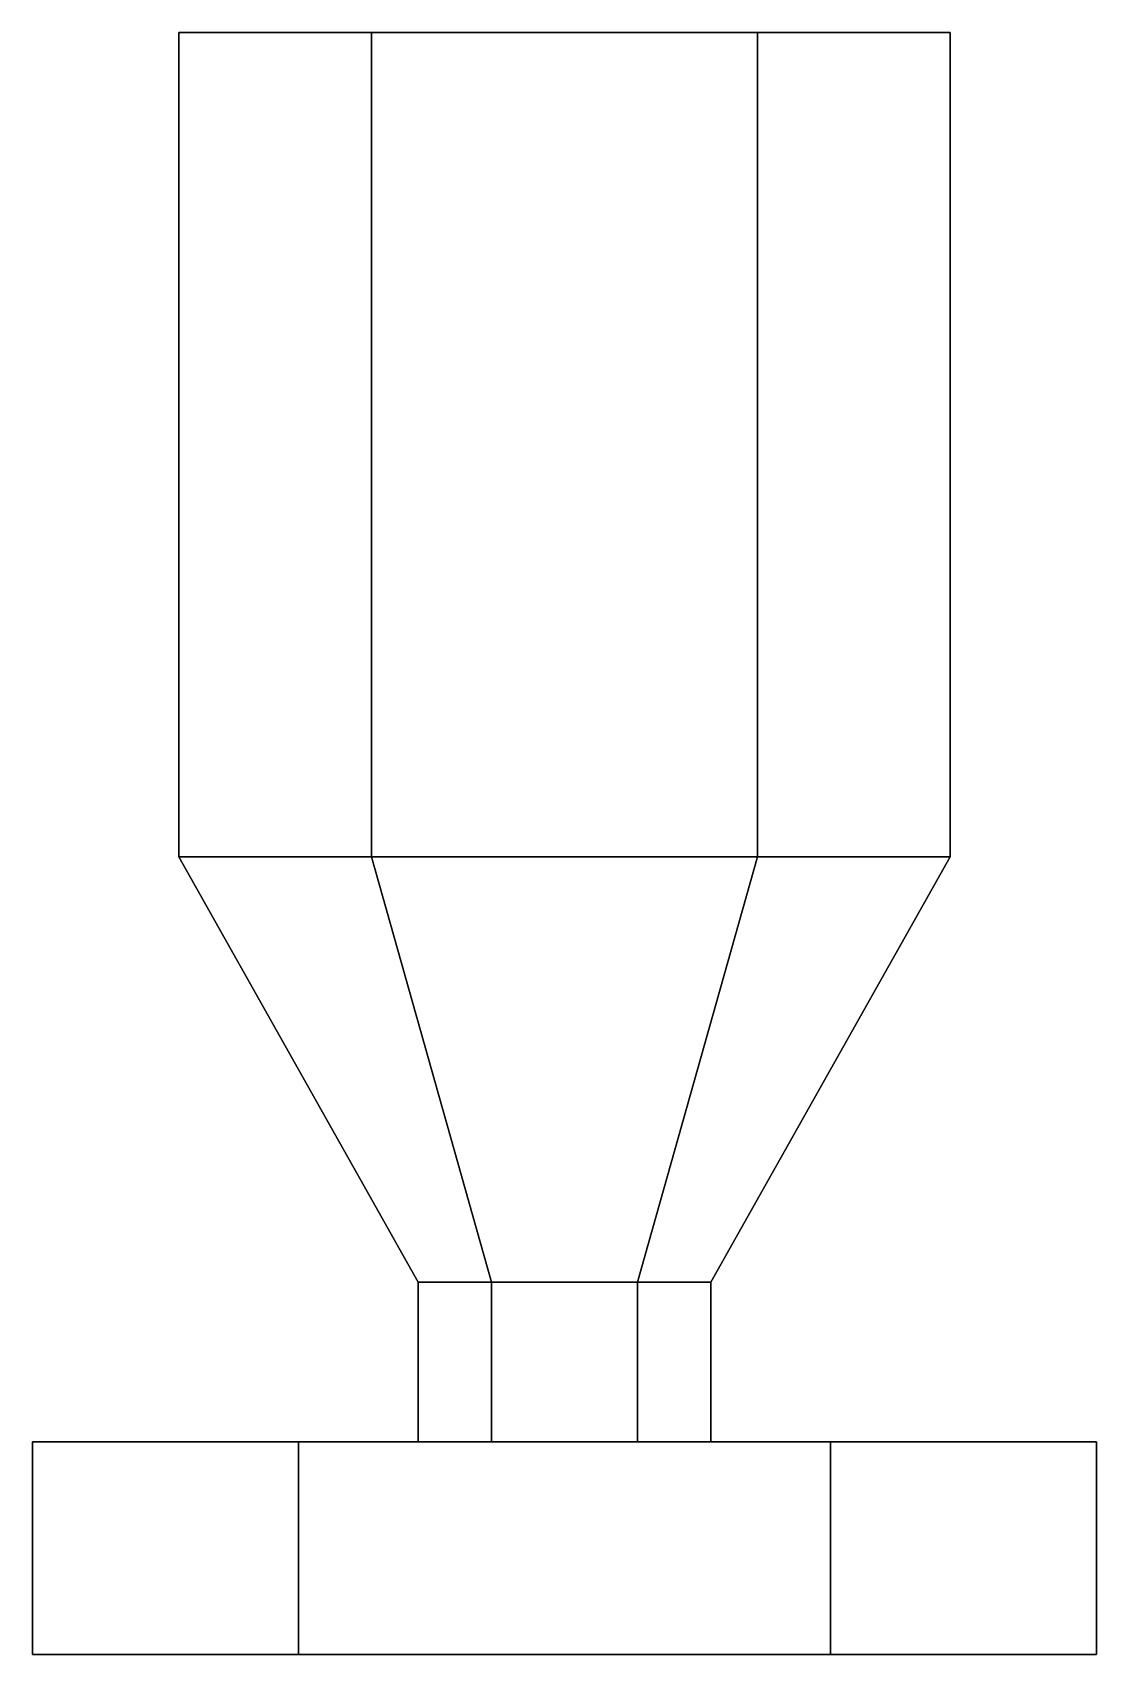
# Model space of a CAD drawing. Extents: x -1.1 to 1.1, y -9.8 to 9.8.
# Drawn here: x -1.11 to -0.71, y -9.81 to -9.2 of the extents above.
import ezdxf

# ---------------------------------------------------------------- set-up
doc = ezdxf.new("R2010")
doc.units = 0
doc.layers.add('BUFFER', color=1, linetype='CONTINUOUS')

msp = doc.modelspace()

# ---------------------------------------------------------------- linework, layer by layer
at = {"layer": 'BUFFER'}
for points in [[(-1.055, -9.51, 1.14), (-0.9825, -9.51, 1.26557), (-0.9825, -9.2, 1.26557), (-1.055, -9.2, 1.14)], [(-0.9825, -9.51, 1.01443), (-1.055, -9.51, 1.14), (-1.055, -9.2, 1.14), (-0.9825, -9.2, 1.01443)], [(-0.8375, -9.51, 1.01443), (-0.9825, -9.51, 1.01443), (-0.9825, -9.2, 1.01443), (-0.8375, -9.2, 1.01443)], [(-0.9825, -9.51, 1.26557), (-0.8375, -9.51, 1.26557), (-0.8375, -9.2, 1.26557), (-0.9825, -9.2, 1.26557)], [(-0.8375, -9.51, 1.26557), (-0.765, -9.51, 1.14), (-0.765, -9.2, 1.14), (-0.8375, -9.2, 1.26557)], [(-0.765, -9.51, 1.14), (-0.8375, -9.51, 1.01443), (-0.8375, -9.2, 1.01443), (-0.765, -9.2, 1.14)], [(-0.965, -9.67, 1.14), (-0.9375, -9.67, 1.18763), (-0.9825, -9.51, 1.26557), (-1.055, -9.51, 1.14)], [(-0.9375, -9.67, 1.09237), (-0.965, -9.67, 1.14), (-1.055, -9.51, 1.14), (-0.9825, -9.51, 1.01443)], [(-0.8825, -9.67, 1.09237), (-0.9375, -9.67, 1.09237), (-0.9825, -9.51, 1.01443), (-0.8375, -9.51, 1.01443)], [(-0.9375, -9.67, 1.18763), (-0.8825, -9.67, 1.18763), (-0.8375, -9.51, 1.26557), (-0.9825, -9.51, 1.26557)], [(-0.8825, -9.67, 1.18763), (-0.855, -9.67, 1.14), (-0.765, -9.51, 1.14), (-0.8375, -9.51, 1.26557)], [(-0.855, -9.67, 1.14), (-0.8825, -9.67, 1.09237), (-0.8375, -9.51, 1.01443), (-0.765, -9.51, 1.14)], [(-0.965, -9.73, 1.14), (-0.9375, -9.73, 1.18763), (-0.9375, -9.67, 1.18763), (-0.965, -9.67, 1.14)], [(-0.9375, -9.73, 1.09237), (-0.965, -9.73, 1.14), (-0.965, -9.67, 1.14), (-0.9375, -9.67, 1.09237)], [(-0.8825, -9.73, 1.09237), (-0.9375, -9.73, 1.09237), (-0.9375, -9.67, 1.09237), (-0.8825, -9.67, 1.09237)], [(-0.9375, -9.73, 1.18763), (-0.8825, -9.73, 1.18763), (-0.8825, -9.67, 1.18763), (-0.9375, -9.67, 1.18763)], [(-0.8825, -9.73, 1.18763), (-0.855, -9.73, 1.14), (-0.855, -9.67, 1.14), (-0.8825, -9.67, 1.18763)], [(-0.855, -9.73, 1.14), (-0.8825, -9.73, 1.09237), (-0.8825, -9.67, 1.09237), (-0.855, -9.67, 1.14)], [(-1.11, -9.81, 1.14), (-1.01, -9.81, 1.31321), (-1.01, -9.73, 1.31321), (-1.11, -9.73, 1.14)], [(-1.01, -9.73, 1.31321), (-0.81, -9.73, 1.31321), (-0.71, -9.73, 1.14), (-1.11, -9.73, 1.14)], [(-1.01, -9.81, 0.96679), (-1.11, -9.81, 1.14), (-1.11, -9.73, 1.14), (-1.01, -9.73, 0.96679)], [(-1.11, -9.73, 1.14), (-0.71, -9.73, 1.14), (-0.81, -9.73, 0.96679), (-1.01, -9.73, 0.96679)], [(-0.81, -9.81, 0.96679), (-1.01, -9.81, 0.96679), (-1.01, -9.73, 0.96679), (-0.81, -9.73, 0.96679)], [(-1.01, -9.81, 1.31321), (-0.81, -9.81, 1.31321), (-0.81, -9.73, 1.31321), (-1.01, -9.73, 1.31321)], [(-0.81, -9.81, 1.31321), (-0.71, -9.81, 1.14), (-0.71, -9.73, 1.14), (-0.81, -9.73, 1.31321)], [(-0.71, -9.81, 1.14), (-0.81, -9.81, 0.96679), (-0.81, -9.73, 0.96679), (-0.71, -9.73, 1.14)], [(-1.11, -9.81, 1.14), (-0.71, -9.81, 1.14), (-0.81, -9.81, 1.31321), (-1.01, -9.81, 1.31321)], [(-1.01, -9.81, 0.96679), (-0.81, -9.81, 0.96679), (-0.71, -9.81, 1.14), (-1.11, -9.81, 1.14)]]:
    msp.add_3dface(points, dxfattribs=at)

doc.saveas('drawing.dxf')
